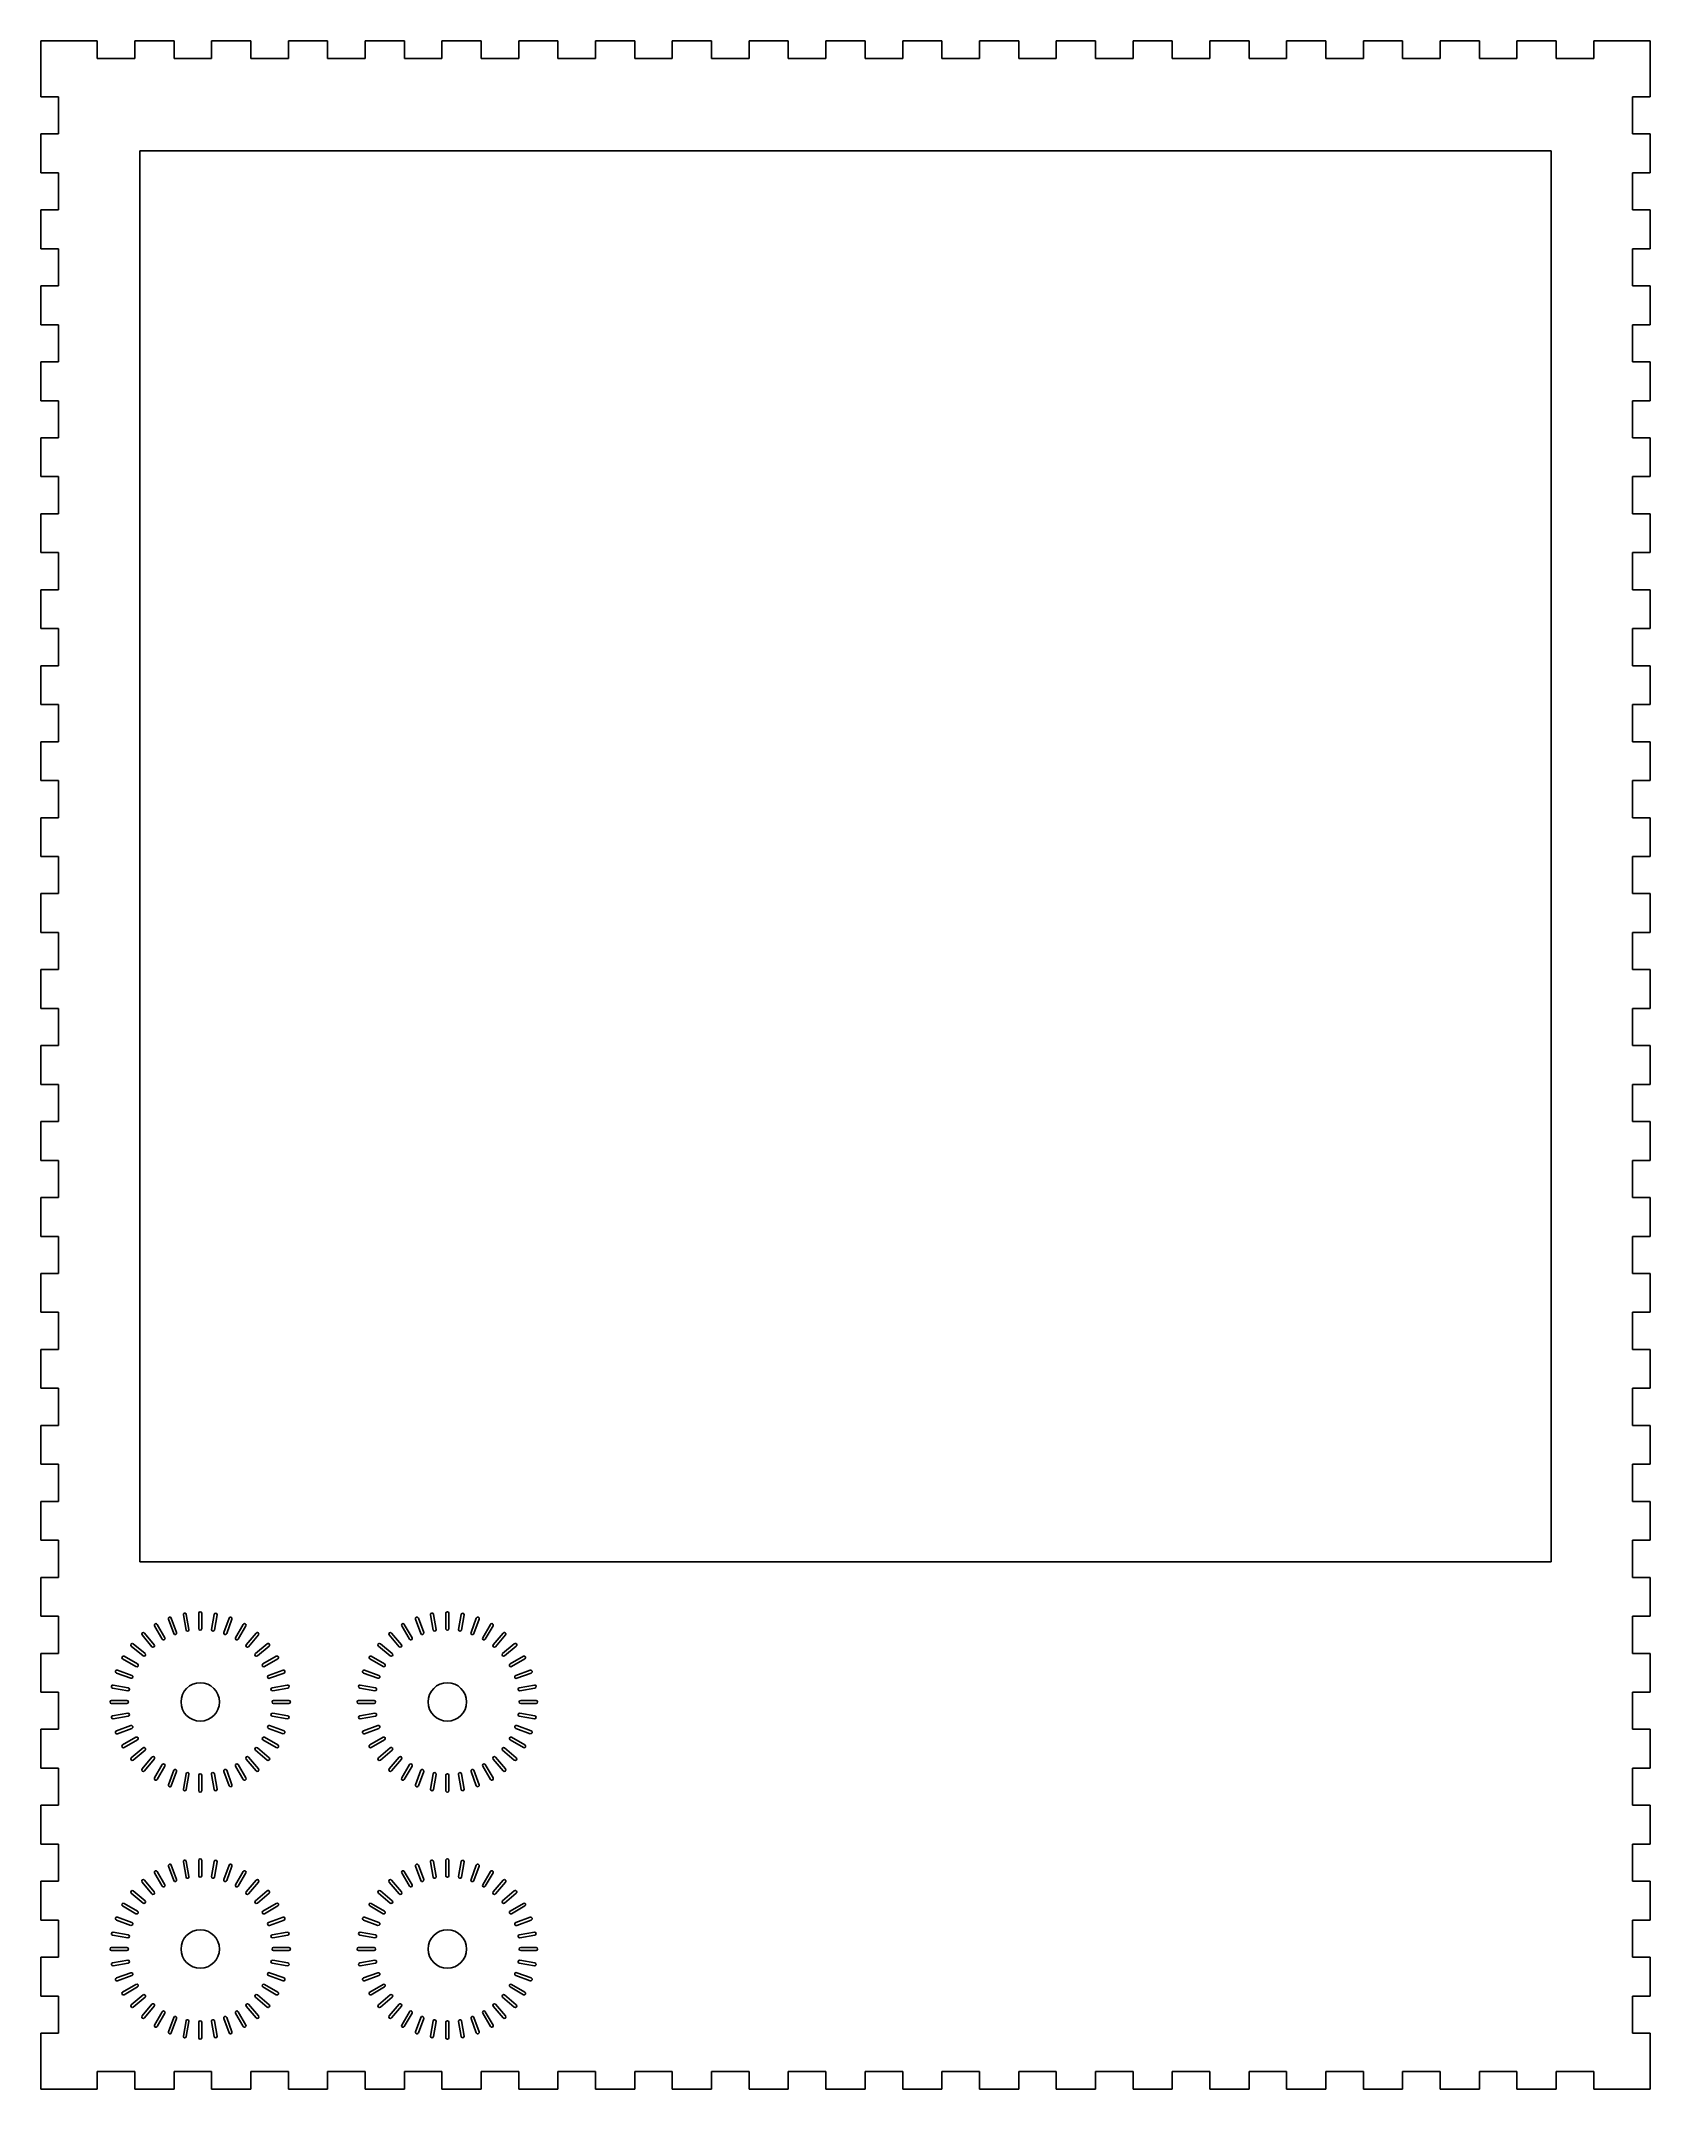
# Model space of a CAD drawing. Extents: x 0 to 293, y 0 to 373.
import ezdxf

# ---------------------------------------------------------------- set-up
doc = ezdxf.new("R2010")
doc.units = 0
doc.layers.add('CUT', color=1, linetype='CONTINUOUS')

msp = doc.modelspace()

# ---------------------------------------------------------------- linework, layer by layer
at = {"layer": 'CUT'}
for p, q in [((0, 362.8273), (0, 373)), ((0, 373), (10.2462, 373)), ((10.2462, 369.82), (10.2462, 373)), ((17.0874, 369.82), (17.0874, 373)), ((17.0874, 373), (24.2287, 373)), ((24.2287, 369.82), (24.2287, 373)), ((31.0699, 369.82), (31.0699, 373)), ((31.0699, 373), (38.2111, 373)), ((38.2111, 369.82), (38.2111, 373)), ((45.0523, 369.82), (45.0523, 373)), ((45.0523, 373), (52.1935, 373)), ((52.1935, 369.82), (52.1935, 373)), ((59.0348, 369.82), (59.0348, 373)), ((59.0348, 373), (66.176, 373)), ((66.176, 369.82), (66.176, 373)), ((73.0172, 369.82), (73.0172, 373)), ((73.0172, 373), (80.1584, 373)), ((80.1584, 369.82), (80.1584, 373)), ((86.9996, 369.82), (86.9996, 373)), ((86.9996, 373), (94.1409, 373)), ((94.1409, 369.82), (94.1409, 373)), ((100.9821, 369.82), (100.9821, 373)), ((100.9821, 373), (108.1233, 373)), ((108.1233, 369.82), (108.1233, 373)), ((114.9645, 369.82), (114.9645, 373)), ((114.9645, 373), (122.1057, 373)), ((122.1057, 369.82), (122.1057, 373)), ((128.947, 369.82), (128.947, 373)), ((128.947, 373), (136.0882, 373)), ((136.0882, 369.82), (136.0882, 373)), ((142.9294, 369.82), (142.9294, 373)), ((142.9294, 373), (150.0706, 373)), ((150.0706, 369.82), (150.0706, 373)), ((156.9118, 369.82), (156.9118, 373)), ((156.9118, 373), (164.053, 373)), ((164.053, 369.82), (164.053, 373)), ((170.8943, 369.82), (170.8943, 373)), ((170.8943, 373), (178.0355, 373)), ((178.0355, 369.82), (178.0355, 373)), ((184.8767, 369.82), (184.8767, 373)), ((184.8767, 373), (192.0179, 373)), ((192.0179, 369.82), (192.0179, 373)), ((198.8591, 369.82), (198.8591, 373)), ((198.8591, 373), (206.0004, 373)), ((206.0004, 369.82), (206.0004, 373)), ((212.8416, 369.82), (212.8416, 373)), ((212.8416, 373), (219.9828, 373)), ((219.9828, 369.82), (219.9828, 373)), ((226.824, 369.82), (226.824, 373)), ((226.824, 373), (233.9652, 373)), ((233.9652, 369.82), (233.9652, 373)), ((240.8065, 369.82), (240.8065, 373)), ((240.8065, 373), (247.9477, 373)), ((247.9477, 369.82), (247.9477, 373)), ((254.7889, 369.82), (254.7889, 373)), ((254.7889, 373), (261.9301, 373)), ((261.9301, 369.82), (261.9301, 373)), ((268.7713, 369.82), (268.7713, 373)), ((268.7713, 373), (275.9126, 373)), ((275.9126, 369.82), (275.9126, 373)), ((282.7538, 369.82), (282.7538, 373)), ((282.7538, 373), (293, 373)), ((293, 362.8273), (293, 373)), ((10.2462, 369.82), (17.0874, 369.82)), ((24.2287, 369.82), (31.0699, 369.82)), ((38.2111, 369.82), (45.0523, 369.82)), ((52.1935, 369.82), (59.0348, 369.82)), ((66.176, 369.82), (73.0172, 369.82)), ((80.1584, 369.82), (86.9996, 369.82)), ((94.1409, 369.82), (100.9821, 369.82)), ((108.1233, 369.82), (114.9645, 369.82)), ((122.1057, 369.82), (128.947, 369.82)), ((136.0882, 369.82), (142.9294, 369.82)), ((150.0706, 369.82), (156.9118, 369.82)), ((164.053, 369.82), (170.8943, 369.82)), ((178.0355, 369.82), (184.8767, 369.82)), ((192.0179, 369.82), (198.8591, 369.82)), ((206.0004, 369.82), (212.8416, 369.82)), ((219.9828, 369.82), (226.824, 369.82)), ((233.9652, 369.82), (240.8065, 369.82)), ((247.9477, 369.82), (254.7889, 369.82)), ((261.9301, 369.82), (268.7713, 369.82)), ((275.9126, 369.82), (282.7538, 369.82)), ((0, 362.8273), (3.18, 362.8273)), ((3.18, 356.0595), (3.18, 362.8273)), ((289.82, 356.0595), (289.82, 362.8273)), ((289.82, 362.8273), (293, 362.8273)), ((0, 356.0595), (3.18, 356.0595)), ((0, 348.9918), (0, 356.0595)), ((289.82, 356.0595), (293, 356.0595)), ((293, 348.9918), (293, 356.0595)), ((18, 353), (18, 96)), ((275, 353), (18, 353)), ((275, 353), (275, 96)), ((0, 348.9918), (3.18, 348.9918)), ((3.18, 342.2241), (3.18, 348.9918)), ((289.82, 342.2241), (289.82, 348.9918)), ((289.82, 348.9918), (293, 348.9918)), ((0, 342.2241), (3.18, 342.2241)), ((0, 335.1563), (0, 342.2241)), ((289.82, 342.2241), (293, 342.2241)), ((293, 335.1563), (293, 342.2241)), ((0, 335.1563), (3.18, 335.1563)), ((3.18, 328.3886), (3.18, 335.1563)), ((289.82, 328.3886), (289.82, 335.1563)), ((289.82, 335.1563), (293, 335.1563)), ((0, 328.3886), (3.18, 328.3886)), ((0, 321.3208), (0, 328.3886)), ((289.82, 328.3886), (293, 328.3886)), ((293, 321.3208), (293, 328.3886)), ((0, 321.3208), (3.18, 321.3208)), ((3.18, 314.5531), (3.18, 321.3208)), ((289.82, 314.5531), (289.82, 321.3208)), ((289.82, 321.3208), (293, 321.3208)), ((0, 314.5531), (3.18, 314.5531)), ((0, 307.4854), (0, 314.5531)), ((289.82, 314.5531), (293, 314.5531)), ((293, 307.4854), (293, 314.5531)), ((0, 307.4854), (3.18, 307.4854)), ((3.18, 300.7176), (3.18, 307.4854)), ((289.82, 300.7176), (289.82, 307.4854)), ((289.82, 307.4854), (293, 307.4854)), ((0, 300.7176), (3.18, 300.7176)), ((0, 293.6499), (0, 300.7176)), ((289.82, 300.7176), (293, 300.7176)), ((293, 293.6499), (293, 300.7176)), ((0, 293.6499), (3.18, 293.6499)), ((3.18, 286.8822), (3.18, 293.6499)), ((289.82, 286.8822), (289.82, 293.6499)), ((289.82, 293.6499), (293, 293.6499)), ((0, 286.8822), (3.18, 286.8822)), ((0, 279.8144), (0, 286.8822)), ((289.82, 286.8822), (293, 286.8822)), ((293, 279.8144), (293, 286.8822)), ((0, 279.8144), (3.18, 279.8144)), ((3.18, 273.0467), (3.18, 279.8144)), ((289.82, 273.0467), (289.82, 279.8144)), ((289.82, 279.8144), (293, 279.8144)), ((0, 273.0467), (3.18, 273.0467)), ((0, 265.979), (0, 273.0467)), ((289.82, 273.0467), (293, 273.0467)), ((293, 265.979), (293, 273.0467)), ((0, 265.979), (3.18, 265.979)), ((3.18, 259.2112), (3.18, 265.979)), ((289.82, 259.2112), (289.82, 265.979)), ((289.82, 265.979), (293, 265.979)), ((0, 259.2112), (3.18, 259.2112)), ((0, 252.1435), (0, 259.2112)), ((289.82, 259.2112), (293, 259.2112)), ((293, 252.1435), (293, 259.2112)), ((0, 252.1435), (3.18, 252.1435)), ((3.18, 245.3758), (3.18, 252.1435)), ((289.82, 245.3758), (289.82, 252.1435)), ((289.82, 252.1435), (293, 252.1435)), ((0, 245.3758), (3.18, 245.3758)), ((0, 238.308), (0, 245.3758)), ((289.82, 245.3758), (293, 245.3758)), ((293, 238.308), (293, 245.3758)), ((0, 238.308), (3.18, 238.308)), ((3.18, 231.5403), (3.18, 238.308)), ((289.82, 231.5403), (289.82, 238.308)), ((289.82, 238.308), (293, 238.308)), ((0, 231.5403), (3.18, 231.5403)), ((0, 224.4725), (0, 231.5403)), ((289.82, 231.5403), (293, 231.5403)), ((293, 224.4725), (293, 231.5403)), ((0, 224.4725), (3.18, 224.4725)), ((3.18, 217.7048), (3.18, 224.4725)), ((289.82, 217.7048), (289.82, 224.4725)), ((289.82, 224.4725), (293, 224.4725)), ((0, 217.7048), (3.18, 217.7048)), ((0, 210.6371), (0, 217.7048)), ((289.82, 217.7048), (293, 217.7048)), ((293, 210.6371), (293, 217.7048)), ((0, 210.6371), (3.18, 210.6371)), ((3.18, 203.8693), (3.18, 210.6371)), ((289.82, 203.8693), (289.82, 210.6371)), ((289.82, 210.6371), (293, 210.6371)), ((0, 203.8693), (3.18, 203.8693)), ((0, 196.8016), (0, 203.8693)), ((289.82, 203.8693), (293, 203.8693)), ((293, 196.8016), (293, 203.8693)), ((0, 196.8016), (3.18, 196.8016)), ((3.18, 190.0339), (3.18, 196.8016)), ((289.82, 190.0339), (289.82, 196.8016)), ((289.82, 196.8016), (293, 196.8016)), ((0, 190.0339), (3.18, 190.0339)), ((0, 182.9661), (0, 190.0339)), ((289.82, 190.0339), (293, 190.0339)), ((293, 182.9661), (293, 190.0339)), ((0, 182.9661), (3.18, 182.9661)), ((3.18, 176.1984), (3.18, 182.9661)), ((289.82, 176.1984), (289.82, 182.9661)), ((289.82, 182.9661), (293, 182.9661)), ((0, 176.1984), (3.18, 176.1984)), ((0, 169.1307), (0, 176.1984)), ((289.82, 176.1984), (293, 176.1984)), ((293, 169.1307), (293, 176.1984)), ((0, 169.1307), (3.18, 169.1307)), ((3.18, 162.3629), (3.18, 169.1307)), ((289.82, 162.3629), (289.82, 169.1307)), ((289.82, 169.1307), (293, 169.1307)), ((0, 162.3629), (3.18, 162.3629)), ((0, 155.2952), (0, 162.3629)), ((289.82, 162.3629), (293, 162.3629)), ((293, 155.2952), (293, 162.3629)), ((0, 155.2952), (3.18, 155.2952)), ((3.18, 148.5275), (3.18, 155.2952)), ((289.82, 148.5275), (289.82, 155.2952)), ((289.82, 155.2952), (293, 155.2952)), ((0, 148.5275), (3.18, 148.5275)), ((0, 141.4597), (0, 148.5275)), ((289.82, 148.5275), (293, 148.5275)), ((293, 141.4597), (293, 148.5275)), ((0, 141.4597), (3.18, 141.4597)), ((3.18, 134.692), (3.18, 141.4597)), ((289.82, 134.692), (289.82, 141.4597)), ((289.82, 141.4597), (293, 141.4597)), ((0, 134.692), (3.18, 134.692)), ((0, 127.6242), (0, 134.692)), ((289.82, 134.692), (293, 134.692)), ((293, 127.6242), (293, 134.692)), ((0, 127.6242), (3.18, 127.6242)), ((3.18, 120.8565), (3.18, 127.6242)), ((289.82, 120.8565), (289.82, 127.6242)), ((289.82, 127.6242), (293, 127.6242)), ((0, 120.8565), (3.18, 120.8565)), ((0, 113.7888), (0, 120.8565)), ((289.82, 120.8565), (293, 120.8565)), ((293, 113.7888), (293, 120.8565)), ((0, 113.7888), (3.18, 113.7888)), ((3.18, 107.021), (3.18, 113.7888)), ((289.82, 107.021), (289.82, 113.7888)), ((289.82, 113.7888), (293, 113.7888)), ((0, 107.021), (3.18, 107.021)), ((0, 99.9533), (0, 107.021)), ((289.82, 107.021), (293, 107.021)), ((293, 99.9533), (293, 107.021)), ((0, 99.9533), (3.18, 99.9533)), ((3.18, 93.1856), (3.18, 99.9533)), ((289.82, 93.1856), (289.82, 99.9533)), ((289.82, 99.9533), (293, 99.9533)), ((275, 96), (18, 96)), ((0, 93.1856), (3.18, 93.1856)), ((0, 86.1178), (0, 93.1856)), ((289.82, 93.1856), (293, 93.1856)), ((293, 86.1178), (293, 93.1856)), ((0, 86.1178), (3.18, 86.1178)), ((3.18, 79.3501), (3.18, 86.1178)), ((25.9248, 86.3569), (26.411, 83.5994)), ((26.4664, 86.4524), (26.9526, 83.6949)), ((28.725, 86.65), (28.725, 83.85)), ((29.275, 86.65), (29.275, 83.85)), ((31.5336, 86.4524), (31.0474, 83.6949)), ((32.0752, 86.3569), (31.589, 83.5994)), ((70.9248, 86.3569), (71.411, 83.5994)), ((71.4664, 86.4524), (71.9526, 83.6949)), ((73.725, 86.65), (73.725, 83.85)), ((74.275, 86.65), (74.275, 83.85)), ((76.5336, 86.4524), (76.0474, 83.6949)), ((77.0752, 86.3569), (76.589, 83.5994)), ((289.82, 79.3501), (289.82, 86.1178)), ((289.82, 86.1178), (293, 86.1178)), ((18.4083, 82.6949), (20.2081, 80.5499)), ((18.8296, 83.0484), (20.6294, 80.9035)), ((20.6868, 84.3488), (22.0868, 81.9239)), ((21.1632, 84.6238), (22.5632, 82.1989)), ((23.218, 85.582), (24.1756, 82.9508)), ((23.7348, 85.7701), (24.6924, 83.139)), ((34.2652, 85.7701), (33.3076, 83.139)), ((34.782, 85.582), (33.8244, 82.9508)), ((36.8368, 84.6238), (35.4368, 82.1989)), ((37.3132, 84.3488), (35.9132, 81.9239)), ((39.1704, 83.0484), (37.3706, 80.9035)), ((39.5917, 82.6949), (37.7919, 80.5499)), ((63.4083, 82.6949), (65.2081, 80.5499)), ((63.8296, 83.0484), (65.6294, 80.9035)), ((65.6868, 84.3488), (67.0868, 81.9239)), ((66.1632, 84.6238), (67.5632, 82.1989)), ((68.218, 85.582), (69.1756, 82.9508)), ((68.7348, 85.7701), (69.6924, 83.139)), ((79.2652, 85.7701), (78.3076, 83.139)), ((79.782, 85.582), (78.8244, 82.9508)), ((81.8368, 84.6238), (80.4368, 82.1989)), ((82.3132, 84.3488), (80.9132, 81.9239)), ((84.1704, 83.0484), (82.3706, 80.9035)), ((84.5917, 82.6949), (82.7919, 80.5499)), ((0, 79.3501), (3.18, 79.3501)), ((0, 72.2824), (0, 79.3501)), ((14.8762, 78.3368), (17.3011, 76.9368)), ((15.1512, 78.8132), (17.5761, 77.4132)), ((16.4516, 80.6704), (18.5965, 78.8706)), ((16.8051, 81.0917), (18.9501, 79.2919)), ((41.1949, 81.0917), (39.0499, 79.2919)), ((41.5484, 80.6704), (39.4035, 78.8706)), ((42.8488, 78.8132), (40.4239, 77.4132)), ((43.1238, 78.3368), (40.6989, 76.9368)), ((59.8762, 78.3368), (62.3011, 76.9368)), ((60.1512, 78.8132), (62.5761, 77.4132)), ((61.4516, 80.6704), (63.5965, 78.8706)), ((61.8051, 81.0917), (63.9501, 79.2919)), ((86.1949, 81.0917), (84.0499, 79.2919)), ((86.5484, 80.6704), (84.4035, 78.8706)), ((87.8488, 78.8132), (85.4239, 77.4132)), ((88.1238, 78.3368), (85.6989, 76.9368)), ((289.82, 79.3501), (293, 79.3501)), ((293, 72.2824), (293, 79.3501)), ((13.7299, 75.7652), (16.361, 74.8076)), ((13.918, 76.282), (16.5492, 75.3244)), ((44.082, 76.282), (41.4508, 75.3244)), ((44.2701, 75.7652), (41.639, 74.8076)), ((58.7299, 75.7652), (61.361, 74.8076)), ((58.918, 76.282), (61.5492, 75.3244)), ((89.082, 76.282), (86.4508, 75.3244)), ((89.2701, 75.7652), (86.639, 74.8076)), ((0, 72.2824), (3.18, 72.2824)), ((3.18, 65.5146), (3.18, 72.2824)), ((13.0476, 73.0336), (15.8051, 72.5474)), ((13.1431, 73.5752), (15.9006, 73.089)), ((44.8569, 73.5752), (42.0994, 73.089)), ((44.9524, 73.0336), (42.1949, 72.5474)), ((58.0476, 73.0336), (60.8051, 72.5474)), ((58.1431, 73.5752), (60.9006, 73.089)), ((89.8569, 73.5752), (87.0994, 73.089)), ((89.9524, 73.0336), (87.1949, 72.5474)), ((289.82, 65.5146), (289.82, 72.2824)), ((289.82, 72.2824), (293, 72.2824)), ((12.85, 70.775), (15.65, 70.775)), ((12.85, 70.225), (15.65, 70.225)), ((13.0476, 67.9664), (15.8051, 68.4526)), ((13.1431, 67.4248), (15.9006, 67.911)), ((44.8569, 67.4248), (42.0994, 67.911)), ((44.9524, 67.9664), (42.1949, 68.4526)), ((45.15, 70.775), (42.35, 70.775)), ((45.15, 70.225), (42.35, 70.225)), ((57.85, 70.775), (60.65, 70.775)), ((57.85, 70.225), (60.65, 70.225)), ((58.0476, 67.9664), (60.8051, 68.4526)), ((58.1431, 67.4248), (60.9006, 67.911)), ((89.8569, 67.4248), (87.0994, 67.911)), ((89.9524, 67.9664), (87.1949, 68.4526)), ((90.15, 70.775), (87.35, 70.775)), ((90.15, 70.225), (87.35, 70.225)), ((0, 65.5146), (3.18, 65.5146)), ((0, 58.4469), (0, 65.5146)), ((13.7299, 65.2348), (16.361, 66.1924)), ((13.918, 64.718), (16.5492, 65.6756)), ((14.8762, 62.6632), (17.3011, 64.0632)), ((15.1512, 62.1868), (17.5761, 63.5868)), ((42.8488, 62.1868), (40.4239, 63.5868)), ((43.1238, 62.6632), (40.6989, 64.0632)), ((44.082, 64.718), (41.4508, 65.6756)), ((44.2701, 65.2348), (41.639, 66.1924)), ((58.7299, 65.2348), (61.361, 66.1924)), ((58.918, 64.718), (61.5492, 65.6756)), ((59.8762, 62.6632), (62.3011, 64.0632)), ((60.1512, 62.1868), (62.5761, 63.5868)), ((87.8488, 62.1868), (85.4239, 63.5868)), ((88.1238, 62.6632), (85.6989, 64.0632)), ((89.082, 64.718), (86.4508, 65.6756)), ((89.2701, 65.2348), (86.639, 66.1924)), ((289.82, 65.5146), (293, 65.5146)), ((293, 58.4469), (293, 65.5146)), ((16.4516, 60.3296), (18.5965, 62.1294)), ((16.8051, 59.9083), (18.9501, 61.7081)), ((18.4083, 58.3051), (20.2081, 60.4501)), ((18.8296, 57.9516), (20.6294, 60.0965)), ((39.1704, 57.9516), (37.3706, 60.0965)), ((39.5917, 58.3051), (37.7919, 60.4501)), ((41.1949, 59.9083), (39.0499, 61.7081)), ((41.5484, 60.3296), (39.4035, 62.1294)), ((61.4516, 60.3296), (63.5965, 62.1294)), ((61.8051, 59.9083), (63.9501, 61.7081)), ((63.4083, 58.3051), (65.2081, 60.4501)), ((63.8296, 57.9516), (65.6294, 60.0965)), ((84.1704, 57.9516), (82.3706, 60.0965)), ((84.5917, 58.3051), (82.7919, 60.4501)), ((86.1949, 59.9083), (84.0499, 61.7081)), ((86.5484, 60.3296), (84.4035, 62.1294)), ((0, 58.4469), (3.18, 58.4469)), ((3.18, 51.6792), (3.18, 58.4469)), ((20.6868, 56.6512), (22.0868, 59.0761)), ((21.1632, 56.3762), (22.5632, 58.8011)), ((23.218, 55.418), (24.1756, 58.0492)), ((23.7348, 55.2299), (24.6924, 57.861)), ((25.9248, 54.6431), (26.411, 57.4006)), ((26.4664, 54.5476), (26.9526, 57.3051)), ((28.725, 54.35), (28.725, 57.15)), ((29.275, 54.35), (29.275, 57.15)), ((31.5336, 54.5476), (31.0474, 57.3051)), ((32.0752, 54.6431), (31.589, 57.4006)), ((34.2652, 55.2299), (33.3076, 57.861)), ((34.782, 55.418), (33.8244, 58.0492)), ((36.8368, 56.3762), (35.4368, 58.8011)), ((37.3132, 56.6512), (35.9132, 59.0761)), ((65.6868, 56.6512), (67.0868, 59.0761)), ((66.1632, 56.3762), (67.5632, 58.8011)), ((68.218, 55.418), (69.1756, 58.0492)), ((68.7348, 55.2299), (69.6924, 57.861)), ((70.9248, 54.6431), (71.411, 57.4006)), ((71.4664, 54.5476), (71.9526, 57.3051)), ((73.725, 54.35), (73.725, 57.15)), ((74.275, 54.35), (74.275, 57.15)), ((76.5336, 54.5476), (76.0474, 57.3051)), ((77.0752, 54.6431), (76.589, 57.4006)), ((79.2652, 55.2299), (78.3076, 57.861)), ((79.782, 55.418), (78.8244, 58.0492)), ((81.8368, 56.3762), (80.4368, 58.8011)), ((82.3132, 56.6512), (80.9132, 59.0761)), ((289.82, 51.6792), (289.82, 58.4469)), ((289.82, 58.4469), (293, 58.4469)), ((0, 51.6792), (3.18, 51.6792)), ((0, 44.6114), (0, 51.6792)), ((289.82, 51.6792), (293, 51.6792)), ((293, 44.6114), (293, 51.6792)), ((0, 44.6114), (3.18, 44.6114)), ((3.18, 37.8437), (3.18, 44.6114)), ((25.9248, 41.3569), (26.411, 38.5994)), ((26.4664, 41.4524), (26.9526, 38.6949)), ((28.725, 41.65), (28.725, 38.85)), ((29.275, 41.65), (29.275, 38.85)), ((31.5336, 41.4524), (31.0474, 38.6949)), ((32.0752, 41.3569), (31.589, 38.5994)), ((70.9248, 41.3569), (71.411, 38.5994)), ((71.4664, 41.4524), (71.9526, 38.6949)), ((73.725, 41.65), (73.725, 38.85)), ((74.275, 41.65), (74.275, 38.85)), ((76.5336, 41.4524), (76.0474, 38.6949)), ((77.0752, 41.3569), (76.589, 38.5994)), ((289.82, 37.8437), (289.82, 44.6114)), ((289.82, 44.6114), (293, 44.6114)), ((0, 37.8437), (3.18, 37.8437)), ((0, 30.7759), (0, 37.8437)), ((18.4083, 37.6949), (20.2081, 35.5499)), ((18.8296, 38.0484), (20.6294, 35.9035)), ((20.6868, 39.3488), (22.0868, 36.9239)), ((21.1632, 39.6238), (22.5632, 37.1989)), ((23.218, 40.582), (24.1756, 37.9508)), ((23.7348, 40.7701), (24.6924, 38.139)), ((34.2652, 40.7701), (33.3076, 38.139)), ((34.782, 40.582), (33.8244, 37.9508)), ((36.8368, 39.6238), (35.4368, 37.1989)), ((37.3132, 39.3488), (35.9132, 36.9239)), ((39.1704, 38.0484), (37.3706, 35.9035)), ((39.5917, 37.6949), (37.7919, 35.5499)), ((63.4083, 37.6949), (65.2081, 35.5499)), ((63.8296, 38.0484), (65.6294, 35.9035)), ((65.6868, 39.3488), (67.0868, 36.9239)), ((66.1632, 39.6238), (67.5632, 37.1989)), ((68.218, 40.582), (69.1756, 37.9508)), ((68.7348, 40.7701), (69.6924, 38.139)), ((79.2652, 40.7701), (78.3076, 38.139)), ((79.782, 40.582), (78.8244, 37.9508)), ((81.8368, 39.6238), (80.4368, 37.1989)), ((82.3132, 39.3488), (80.9132, 36.9239)), ((84.1704, 38.0484), (82.3706, 35.9035)), ((84.5917, 37.6949), (82.7919, 35.5499)), ((289.82, 37.8437), (293, 37.8437)), ((293, 30.7759), (293, 37.8437)), ((15.1512, 33.8132), (17.5761, 32.4132)), ((16.4516, 35.6704), (18.5965, 33.8706)), ((16.8051, 36.0917), (18.9501, 34.2919)), ((41.1949, 36.0917), (39.0499, 34.2919)), ((41.5484, 35.6704), (39.4035, 33.8706)), ((42.8488, 33.8132), (40.4239, 32.4132)), ((60.1512, 33.8132), (62.5761, 32.4132)), ((61.4516, 35.6704), (63.5965, 33.8706)), ((61.8051, 36.0917), (63.9501, 34.2919)), ((86.1949, 36.0917), (84.0499, 34.2919)), ((86.5484, 35.6704), (84.4035, 33.8706)), ((87.8488, 33.8132), (85.4239, 32.4132)), ((0, 30.7759), (3.18, 30.7759)), ((3.18, 24.0082), (3.18, 30.7759)), ((13.7299, 30.7652), (16.361, 29.8076)), ((13.918, 31.282), (16.5492, 30.3244)), ((14.8762, 33.3368), (17.3011, 31.9368)), ((43.1238, 33.3368), (40.6989, 31.9368)), ((44.082, 31.282), (41.4508, 30.3244)), ((44.2701, 30.7652), (41.639, 29.8076)), ((58.7299, 30.7652), (61.361, 29.8076)), ((58.918, 31.282), (61.5492, 30.3244)), ((59.8762, 33.3368), (62.3011, 31.9368)), ((88.1238, 33.3368), (85.6989, 31.9368)), ((89.082, 31.282), (86.4508, 30.3244)), ((89.2701, 30.7652), (86.639, 29.8076)), ((289.82, 24.0082), (289.82, 30.7759)), ((289.82, 30.7759), (293, 30.7759)), ((13.0476, 28.0336), (15.8051, 27.5474)), ((13.1431, 28.5752), (15.9006, 28.089)), ((44.8569, 28.5752), (42.0994, 28.089)), ((44.9524, 28.0336), (42.1949, 27.5474)), ((58.0476, 28.0336), (60.8051, 27.5474)), ((58.1431, 28.5752), (60.9006, 28.089)), ((89.8569, 28.5752), (87.0994, 28.089)), ((89.9524, 28.0336), (87.1949, 27.5474)), ((0, 24.0082), (3.18, 24.0082)), ((0, 16.9405), (0, 24.0082)), ((12.85, 25.775), (15.65, 25.775)), ((12.85, 25.225), (15.65, 25.225)), ((13.0476, 22.9664), (15.8051, 23.4526)), ((13.1431, 22.4248), (15.9006, 22.911)), ((44.8569, 22.4248), (42.0994, 22.911)), ((44.9524, 22.9664), (42.1949, 23.4526)), ((45.15, 25.775), (42.35, 25.775)), ((45.15, 25.225), (42.35, 25.225)), ((57.85, 25.775), (60.65, 25.775)), ((57.85, 25.225), (60.65, 25.225)), ((58.0476, 22.9664), (60.8051, 23.4526)), ((58.1431, 22.4248), (60.9006, 22.911)), ((89.8569, 22.4248), (87.0994, 22.911)), ((89.9524, 22.9664), (87.1949, 23.4526)), ((90.15, 25.775), (87.35, 25.775)), ((90.15, 25.225), (87.35, 25.225)), ((289.82, 24.0082), (293, 24.0082)), ((293, 16.9405), (293, 24.0082)), ((13.7299, 20.2348), (16.361, 21.1924)), ((13.918, 19.718), (16.5492, 20.6756)), ((14.8762, 17.6632), (17.3011, 19.0632)), ((43.1238, 17.6632), (40.6989, 19.0632)), ((44.082, 19.718), (41.4508, 20.6756)), ((44.2701, 20.2348), (41.639, 21.1924)), ((58.7299, 20.2348), (61.361, 21.1924)), ((58.918, 19.718), (61.5492, 20.6756)), ((59.8762, 17.6632), (62.3011, 19.0632)), ((88.1238, 17.6632), (85.6989, 19.0632)), ((89.082, 19.718), (86.4508, 20.6756)), ((89.2701, 20.2348), (86.639, 21.1924)), ((0, 16.9405), (3.18, 16.9405)), ((3.18, 10.1727), (3.18, 16.9405)), ((15.1512, 17.1868), (17.5761, 18.5868)), ((16.4516, 15.3296), (18.5965, 17.1294)), ((16.8051, 14.9083), (18.9501, 16.7081)), ((18.4083, 13.3051), (20.2081, 15.4501)), ((18.8296, 12.9516), (20.6294, 15.0965)), ((39.1704, 12.9516), (37.3706, 15.0965)), ((39.5917, 13.3051), (37.7919, 15.4501)), ((41.1949, 14.9083), (39.0499, 16.7081)), ((41.5484, 15.3296), (39.4035, 17.1294)), ((42.8488, 17.1868), (40.4239, 18.5868)), ((60.1512, 17.1868), (62.5761, 18.5868)), ((61.4516, 15.3296), (63.5965, 17.1294)), ((61.8051, 14.9083), (63.9501, 16.7081)), ((63.4083, 13.3051), (65.2081, 15.4501)), ((63.8296, 12.9516), (65.6294, 15.0965)), ((84.1704, 12.9516), (82.3706, 15.0965)), ((84.5917, 13.3051), (82.7919, 15.4501)), ((86.1949, 14.9083), (84.0499, 16.7081)), ((86.5484, 15.3296), (84.4035, 17.1294)), ((87.8488, 17.1868), (85.4239, 18.5868)), ((289.82, 10.1727), (289.82, 16.9405)), ((289.82, 16.9405), (293, 16.9405)), ((20.6868, 11.6512), (22.0868, 14.0761)), ((21.1632, 11.3762), (22.5632, 13.8011)), ((23.218, 10.418), (24.1756, 13.0492)), ((23.7348, 10.2299), (24.6924, 12.861)), ((25.9248, 9.6431), (26.411, 12.4006)), ((26.4664, 9.5476), (26.9526, 12.3051)), ((28.725, 9.35), (28.725, 12.15)), ((29.275, 9.35), (29.275, 12.15)), ((31.5336, 9.5476), (31.0474, 12.3051)), ((32.0752, 9.6431), (31.589, 12.4006)), ((34.2652, 10.2299), (33.3076, 12.861)), ((34.782, 10.418), (33.8244, 13.0492)), ((36.8368, 11.3762), (35.4368, 13.8011)), ((37.3132, 11.6512), (35.9132, 14.0761)), ((65.6868, 11.6512), (67.0868, 14.0761)), ((66.1632, 11.3762), (67.5632, 13.8011)), ((68.218, 10.418), (69.1756, 13.0492)), ((68.7348, 10.2299), (69.6924, 12.861)), ((70.9248, 9.6431), (71.411, 12.4006)), ((71.4664, 9.5476), (71.9526, 12.3051)), ((73.725, 9.35), (73.725, 12.15)), ((74.275, 9.35), (74.275, 12.15)), ((76.5336, 9.5476), (76.0474, 12.3051)), ((77.0752, 9.6431), (76.589, 12.4006)), ((79.2652, 10.2299), (78.3076, 12.861)), ((79.782, 10.418), (78.8244, 13.0492)), ((81.8368, 11.3762), (80.4368, 13.8011)), ((82.3132, 11.6512), (80.9132, 14.0761)), ((0, 10.1727), (3.18, 10.1727)), ((0, 0), (0, 10.1727)), ((289.82, 10.1727), (293, 10.1727)), ((293, 0), (293, 10.1727)), ((0, 0), (10.2462, 0)), ((10.2462, 0), (10.2462, 3.18)), ((10.2462, 3.18), (17.0874, 3.18)), ((17.0874, 0), (17.0874, 3.18)), ((17.0874, 0), (24.2287, 0)), ((24.2287, 0), (24.2287, 3.18)), ((24.2287, 3.18), (31.0699, 3.18)), ((31.0699, 0), (31.0699, 3.18)), ((31.0699, 0), (38.2111, 0)), ((38.2111, 0), (38.2111, 3.18)), ((38.2111, 3.18), (45.0523, 3.18)), ((45.0523, 0), (45.0523, 3.18)), ((45.0523, 0), (52.1935, 0)), ((52.1935, 0), (52.1935, 3.18)), ((52.1935, 3.18), (59.0348, 3.18)), ((59.0348, 0), (59.0348, 3.18)), ((59.0348, 0), (66.176, 0)), ((66.176, 0), (66.176, 3.18)), ((66.176, 3.18), (73.0172, 3.18)), ((73.0172, 0), (73.0172, 3.18)), ((73.0172, 0), (80.1584, 0)), ((80.1584, 0), (80.1584, 3.18)), ((80.1584, 3.18), (86.9996, 3.18)), ((86.9996, 0), (86.9996, 3.18)), ((86.9996, 0), (94.1409, 0)), ((94.1409, 0), (94.1409, 3.18)), ((94.1409, 3.18), (100.9821, 3.18)), ((100.9821, 0), (100.9821, 3.18)), ((100.9821, 0), (108.1233, 0)), ((108.1233, 0), (108.1233, 3.18)), ((108.1233, 3.18), (114.9645, 3.18)), ((114.9645, 0), (114.9645, 3.18)), ((114.9645, 0), (122.1057, 0)), ((122.1057, 0), (122.1057, 3.18)), ((122.1057, 3.18), (128.947, 3.18)), ((128.947, 0), (128.947, 3.18)), ((128.947, 0), (136.0882, 0)), ((136.0882, 0), (136.0882, 3.18)), ((136.0882, 3.18), (142.9294, 3.18)), ((142.9294, 0), (142.9294, 3.18)), ((142.9294, 0), (150.0706, 0)), ((150.0706, 0), (150.0706, 3.18)), ((150.0706, 3.18), (156.9118, 3.18)), ((156.9118, 0), (156.9118, 3.18)), ((156.9118, 0), (164.053, 0)), ((164.053, 0), (164.053, 3.18)), ((164.053, 3.18), (170.8943, 3.18)), ((170.8943, 0), (170.8943, 3.18)), ((170.8943, 0), (178.0355, 0)), ((178.0355, 0), (178.0355, 3.18)), ((178.0355, 3.18), (184.8767, 3.18)), ((184.8767, 0), (184.8767, 3.18)), ((184.8767, 0), (192.0179, 0)), ((192.0179, 0), (192.0179, 3.18)), ((192.0179, 3.18), (198.8591, 3.18)), ((198.8591, 0), (198.8591, 3.18)), ((198.8591, 0), (206.0004, 0)), ((206.0004, 0), (206.0004, 3.18)), ((206.0004, 3.18), (212.8416, 3.18)), ((212.8416, 0), (212.8416, 3.18)), ((212.8416, 0), (219.9828, 0)), ((219.9828, 0), (219.9828, 3.18)), ((219.9828, 3.18), (226.824, 3.18)), ((226.824, 0), (226.824, 3.18)), ((226.824, 0), (233.9652, 0)), ((233.9652, 0), (233.9652, 3.18)), ((233.9652, 3.18), (240.8065, 3.18)), ((240.8065, 0), (240.8065, 3.18)), ((240.8065, 0), (247.9477, 0)), ((247.9477, 0), (247.9477, 3.18)), ((247.9477, 3.18), (254.7889, 3.18)), ((254.7889, 0), (254.7889, 3.18)), ((254.7889, 0), (261.9301, 0)), ((261.9301, 0), (261.9301, 3.18)), ((261.9301, 3.18), (268.7713, 3.18)), ((268.7713, 0), (268.7713, 3.18)), ((268.7713, 0), (275.9126, 0)), ((275.9126, 0), (275.9126, 3.18)), ((275.9126, 3.18), (282.7538, 3.18)), ((282.7538, 0), (282.7538, 3.18)), ((282.7538, 0), (293, 0))]:
    msp.add_line(p, q, dxfattribs=at)
for centre in [(29, 70.5), (74, 70.5), (29, 25.5), (74, 25.5)]:
    msp.add_circle(centre, 3.5, dxfattribs=at)
for centre, start, end in [((23.4764, 85.676), 20, 200), ((26.1956, 86.4046), 10, 190), ((29, 86.65), 0, 180), ((31.8044, 86.4046), 350, 170), ((34.5236, 85.676), 340, 160), ((68.4764, 85.676), 20, 200), ((71.1956, 86.4046), 10, 190), ((74, 86.65), 0, 180), ((76.8044, 86.4046), 350, 170), ((79.5236, 85.676), 340, 160), ((18.619, 82.8716), 40, 220), ((20.925, 84.4863), 30, 210), ((22.325, 82.0614), 210, 30), ((24.434, 83.0449), 200, 20), ((26.6818, 83.6472), 190, 10), ((29, 83.85), 180, 0), ((31.3182, 83.6472), 170, 350), ((33.566, 83.0449), 160, 340), ((35.675, 82.0614), 150, 330), ((37.075, 84.4863), 330, 150), ((39.381, 82.8716), 320, 140), ((63.619, 82.8716), 40, 220), ((65.925, 84.4863), 30, 210), ((67.325, 82.0614), 210, 30), ((69.434, 83.0449), 200, 20), ((71.6818, 83.6472), 190, 10), ((74, 83.85), 180, 0), ((76.3182, 83.6472), 170, 350), ((78.566, 83.0449), 160, 340), ((80.675, 82.0614), 150, 330), ((82.075, 84.4863), 330, 150), ((84.381, 82.8716), 320, 140), ((15.0137, 78.575), 60, 240), ((16.6284, 80.881), 50, 230), ((18.7733, 79.0812), 230, 50), ((20.4188, 80.7267), 220, 40), ((37.5812, 80.7267), 140, 320), ((39.2267, 79.0812), 130, 310), ((41.3716, 80.881), 310, 130), ((42.9863, 78.575), 300, 120), ((60.0137, 78.575), 60, 240), ((61.6284, 80.881), 50, 230), ((63.7733, 79.0812), 230, 50), ((65.4188, 80.7267), 220, 40), ((82.5812, 80.7267), 140, 320), ((84.2267, 79.0812), 130, 310), ((86.3716, 80.881), 310, 130), ((87.9863, 78.575), 300, 120), ((13.824, 76.0236), 70, 250), ((16.4551, 75.066), 250, 70), ((17.4386, 77.175), 240, 60), ((40.5614, 77.175), 120, 300), ((41.5449, 75.066), 110, 290), ((44.176, 76.0236), 290, 110), ((58.824, 76.0236), 70, 250), ((61.4551, 75.066), 250, 70), ((62.4386, 77.175), 240, 60), ((85.5614, 77.175), 120, 300), ((86.5449, 75.066), 110, 290), ((89.176, 76.0236), 290, 110), ((13.0954, 73.3044), 80, 260), ((15.8528, 72.8182), 260, 80), ((42.1472, 72.8182), 100, 280), ((44.9046, 73.3044), 280, 100), ((58.0954, 73.3044), 80, 260), ((60.8528, 72.8182), 260, 80), ((87.1472, 72.8182), 100, 280), ((89.9046, 73.3044), 280, 100), ((12.85, 70.5), 90, 270), ((13.0954, 67.6956), 100, 280), ((15.65, 70.5), 270, 90), ((15.8528, 68.1818), 280, 100), ((42.1472, 68.1818), 80, 260), ((42.35, 70.5), 90, 270), ((44.9046, 67.6956), 260, 80), ((45.15, 70.5), 270, 90), ((57.85, 70.5), 90, 270), ((58.0954, 67.6956), 100, 280), ((60.65, 70.5), 270, 90), ((60.8528, 68.1818), 280, 100), ((87.1472, 68.1818), 80, 260), ((87.35, 70.5), 90, 270), ((89.9046, 67.6956), 260, 80), ((90.15, 70.5), 270, 90), ((13.824, 64.9764), 110, 290), ((16.4551, 65.934), 290, 110), ((17.4386, 63.825), 300, 120), ((40.5614, 63.825), 60, 240), ((41.5449, 65.934), 70, 250), ((44.176, 64.9764), 250, 70), ((58.824, 64.9764), 110, 290), ((61.4551, 65.934), 290, 110), ((62.4386, 63.825), 300, 120), ((85.5614, 63.825), 60, 240), ((86.5449, 65.934), 70, 250), ((89.176, 64.9764), 250, 70), ((15.0137, 62.425), 120, 300), ((16.6284, 60.119), 130, 310), ((18.7733, 61.9188), 310, 130), ((20.4188, 60.2733), 320, 140), ((37.5812, 60.2733), 40, 220), ((39.2267, 61.9188), 50, 230), ((41.3716, 60.119), 230, 50), ((42.9863, 62.425), 240, 60), ((60.0137, 62.425), 120, 300), ((61.6284, 60.119), 130, 310), ((63.7733, 61.9188), 310, 130), ((65.4188, 60.2733), 320, 140), ((82.5812, 60.2733), 40, 220), ((84.2267, 61.9188), 50, 230), ((86.3716, 60.119), 230, 50), ((87.9863, 62.425), 240, 60), ((18.619, 58.1284), 140, 320), ((20.925, 56.5137), 150, 330), ((22.325, 58.9386), 330, 150), ((24.434, 57.9551), 340, 160), ((26.6818, 57.3528), 350, 170), ((29, 57.15), 0, 180), ((31.3182, 57.3528), 10, 190), ((33.566, 57.9551), 20, 200), ((35.675, 58.9386), 30, 210), ((37.075, 56.5137), 210, 30), ((39.381, 58.1284), 220, 40), ((63.619, 58.1284), 140, 320), ((65.925, 56.5137), 150, 330), ((67.325, 58.9386), 330, 150), ((69.434, 57.9551), 340, 160), ((71.6818, 57.3528), 350, 170), ((74, 57.15), 0, 180), ((76.3182, 57.3528), 10, 190), ((78.566, 57.9551), 20, 200), ((80.675, 58.9386), 30, 210), ((82.075, 56.5137), 210, 30), ((84.381, 58.1284), 220, 40), ((23.4764, 55.324), 160, 340), ((26.1956, 54.5954), 170, 350), ((29, 54.35), 180, 0), ((31.8044, 54.5954), 190, 10), ((34.5236, 55.324), 200, 20), ((68.4764, 55.324), 160, 340), ((71.1956, 54.5954), 170, 350), ((74, 54.35), 180, 0), ((76.8044, 54.5954), 190, 10), ((79.5236, 55.324), 200, 20), ((26.1956, 41.4046), 10, 190), ((29, 41.65), 0, 180), ((31.8044, 41.4046), 350, 170), ((71.1956, 41.4046), 10, 190), ((74, 41.65), 0, 180), ((76.8044, 41.4046), 350, 170), ((18.619, 37.8716), 40, 220), ((20.925, 39.4863), 30, 210), ((23.4764, 40.676), 20, 200), ((24.434, 38.0449), 200, 20), ((26.6818, 38.6472), 190, 10), ((29, 38.85), 180, 0), ((31.3182, 38.6472), 170, 350), ((33.566, 38.0449), 160, 340), ((34.5236, 40.676), 340, 160), ((37.075, 39.4863), 330, 150), ((39.381, 37.8716), 320, 140), ((63.619, 37.8716), 40, 220), ((65.925, 39.4863), 30, 210), ((68.4764, 40.676), 20, 200), ((69.434, 38.0449), 200, 20), ((71.6818, 38.6472), 190, 10), ((74, 38.85), 180, 0), ((76.3182, 38.6472), 170, 350), ((78.566, 38.0449), 160, 340), ((79.5236, 40.676), 340, 160), ((82.075, 39.4863), 330, 150), ((84.381, 37.8716), 320, 140), ((15.0137, 33.575), 60, 240), ((16.6284, 35.881), 50, 230), ((18.7733, 34.0812), 230, 50), ((20.4188, 35.7267), 220, 40), ((22.325, 37.0614), 210, 30), ((35.675, 37.0614), 150, 330), ((37.5812, 35.7267), 140, 320), ((39.2267, 34.0812), 130, 310), ((41.3716, 35.881), 310, 130), ((42.9863, 33.575), 300, 120), ((60.0137, 33.575), 60, 240), ((61.6284, 35.881), 50, 230), ((63.7733, 34.0812), 230, 50), ((65.4188, 35.7267), 220, 40), ((67.325, 37.0614), 210, 30), ((80.675, 37.0614), 150, 330), ((82.5812, 35.7267), 140, 320), ((84.2267, 34.0812), 130, 310), ((86.3716, 35.881), 310, 130), ((87.9863, 33.575), 300, 120), ((13.824, 31.0236), 70, 250), ((16.4551, 30.066), 250, 70), ((17.4386, 32.175), 240, 60), ((40.5614, 32.175), 120, 300), ((41.5449, 30.066), 110, 290), ((44.176, 31.0236), 290, 110), ((58.824, 31.0236), 70, 250), ((61.4551, 30.066), 250, 70), ((62.4386, 32.175), 240, 60), ((85.5614, 32.175), 120, 300), ((86.5449, 30.066), 110, 290), ((89.176, 31.0236), 290, 110), ((13.0954, 28.3044), 80, 260), ((15.8528, 27.8182), 260, 80), ((42.1472, 27.8182), 100, 280), ((44.9046, 28.3044), 280, 100), ((58.0954, 28.3044), 80, 260), ((60.8528, 27.8182), 260, 80), ((87.1472, 27.8182), 100, 280), ((89.9046, 28.3044), 280, 100), ((12.85, 25.5), 90, 270), ((13.0954, 22.6956), 100, 280), ((15.65, 25.5), 270, 90), ((15.8528, 23.1818), 280, 100), ((42.1472, 23.1818), 80, 260), ((42.35, 25.5), 90, 270), ((44.9046, 22.6956), 260, 80), ((45.15, 25.5), 270, 90), ((57.85, 25.5), 90, 270), ((58.0954, 22.6956), 100, 280), ((60.65, 25.5), 270, 90), ((60.8528, 23.1818), 280, 100), ((87.1472, 23.1818), 80, 260), ((87.35, 25.5), 90, 270), ((89.9046, 22.6956), 260, 80), ((90.15, 25.5), 270, 90), ((13.824, 19.9764), 110, 290), ((16.4551, 20.934), 290, 110), ((17.4386, 18.825), 300, 120), ((40.5614, 18.825), 60, 240), ((41.5449, 20.934), 70, 250), ((44.176, 19.9764), 250, 70), ((58.824, 19.9764), 110, 290), ((61.4551, 20.934), 290, 110), ((62.4386, 18.825), 300, 120), ((85.5614, 18.825), 60, 240), ((86.5449, 20.934), 70, 250), ((89.176, 19.9764), 250, 70), ((15.0137, 17.425), 120, 300), ((16.6284, 15.119), 130, 310), ((18.7733, 16.9188), 310, 130), ((20.4188, 15.2733), 320, 140), ((37.5812, 15.2733), 40, 220), ((39.2267, 16.9188), 50, 230), ((41.3716, 15.119), 230, 50), ((42.9863, 17.425), 240, 60), ((60.0137, 17.425), 120, 300), ((61.6284, 15.119), 130, 310), ((63.7733, 16.9188), 310, 130), ((65.4188, 15.2733), 320, 140), ((82.5812, 15.2733), 40, 220), ((84.2267, 16.9188), 50, 230), ((86.3716, 15.119), 230, 50), ((87.9863, 17.425), 240, 60), ((18.619, 13.1284), 140, 320), ((20.925, 11.5137), 150, 330), ((22.325, 13.9386), 330, 150), ((24.434, 12.9551), 340, 160), ((26.6818, 12.3528), 350, 170), ((29, 12.15), 0, 180), ((31.3182, 12.3528), 10, 190), ((33.566, 12.9551), 20, 200), ((35.675, 13.9386), 30, 210), ((37.075, 11.5137), 210, 30), ((39.381, 13.1284), 220, 40), ((63.619, 13.1284), 140, 320), ((65.925, 11.5137), 150, 330), ((67.325, 13.9386), 330, 150), ((69.434, 12.9551), 340, 160), ((71.6818, 12.3528), 350, 170), ((74, 12.15), 0, 180), ((76.3182, 12.3528), 10, 190), ((78.566, 12.9551), 20, 200), ((80.675, 13.9386), 30, 210), ((82.075, 11.5137), 210, 30), ((84.381, 13.1284), 220, 40), ((23.4764, 10.324), 160, 340), ((26.1956, 9.5954), 170, 350), ((29, 9.35), 180, 0), ((31.8044, 9.5954), 190, 10), ((34.5236, 10.324), 200, 20), ((68.4764, 10.324), 160, 340), ((71.1956, 9.5954), 170, 350), ((74, 9.35), 180, 0), ((76.8044, 9.5954), 190, 10), ((79.5236, 10.324), 200, 20)]:
    msp.add_arc(centre, 0.275, start, end, dxfattribs=at)

doc.saveas('drawing.dxf')
